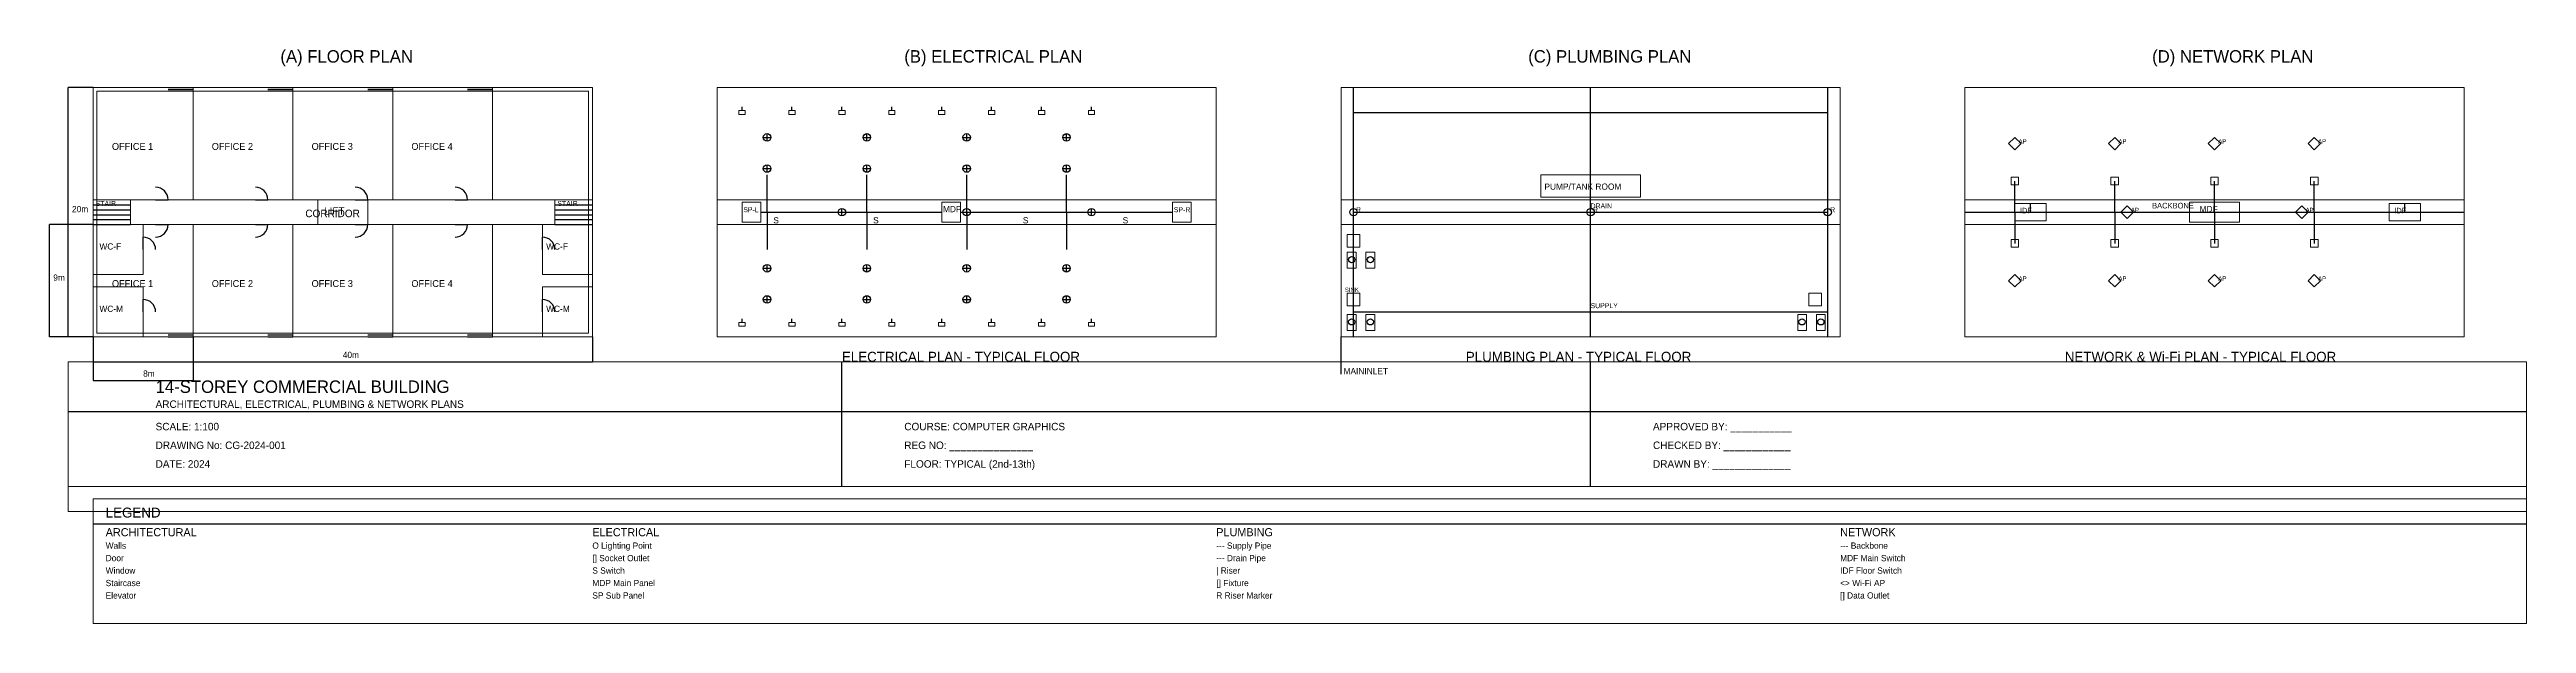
# Model space of a CAD drawing. Header units: metres. Extents: x -4 to 195, y -23 to 23.
import ezdxf

# ---------------------------------------------------------------- set-up
doc = ezdxf.new("R2010")
doc.units = ezdxf.units.M
for name, color, linetype in [('A-DIM', 7, 'Continuous'), ('A-DOORS', 2, 'Continuous'), ('A-ELEVATOR', 5, 'Continuous'), ('A-ROOMS', 6, 'Continuous'), ('A-STAIRS', 4, 'Continuous'), ('A-TEXT', 7, 'Continuous'), ('A-WALLS', 1, 'Continuous'), ('A-WINDOWS', 3, 'Continuous'), ('BORDER', 7, 'Continuous'), ('E-LIGHTING', 2, 'Continuous'), ('E-PANEL', 3, 'Continuous'), ('E-POWER', 1, 'Continuous'), ('E-SOCKET', 5, 'Continuous'), ('E-SWITCH', 4, 'Continuous'), ('E-TEXT', 7, 'Continuous'), ('LEGEND', 7, 'Continuous'), ('N-BACKBONE', 1, 'Continuous'), ('N-CABLE', 4, 'Continuous'), ('N-SWITCH', 2, 'Continuous'), ('N-TEXT', 7, 'Continuous'), ('N-WIFI', 3, 'Continuous'), ('P-DRAIN', 6, 'Continuous'), ('P-FIXTURE', 4, 'Continuous'), ('P-RISER', 1, 'Continuous'), ('P-TANK', 3, 'Continuous'), ('P-TEXT', 7, 'Continuous'), ('P-WATER', 5, 'Continuous'), ('TITLE', 7, 'Continuous')]:
    doc.layers.add(name, color=color, linetype=linetype)

msp = doc.modelspace()

# ---------------------------------------------------------------- linework, layer by layer
at = {"layer": 'A-DIM'}
for p, q in [((0, 20), (-2, 20)), ((-2, 0), (-2, 20)), ((0, 9), (-3.5, 9)), ((-3.5, 0), (-3.5, 9)), ((0, 0), (-3.5, 0)), ((0, 0), (-2, 0)), ((0, 0), (0, -2)), ((0, 0), (0, -3.5)), ((8, 0), (8, -3.5)), ((40, 0), (40, -2)), ((0, -2), (40, -2)), ((0, -3.5), (8, -3.5))]:
    msp.add_line(p, q, dxfattribs=at)
at = {"layer": 'A-DOORS'}
for p, q in [((5, 11), (6, 11)), ((13, 11), (14, 11)), ((21, 11), (22, 11)), ((29, 11), (30, 11)), ((4, 7), (4, 8)), ((5, 9), (6, 9)), ((13, 9), (14, 9)), ((21, 9), (22, 9)), ((29, 9), (30, 9)), ((36, 7), (36, 8)), ((4, 2), (4, 3)), ((36, 2), (36, 3))]:
    msp.add_line(p, q, dxfattribs=at)
for centre, start, end in [((5, 11), 0, 90), ((13, 11), 0, 90), ((21, 11), 0, 90), ((29, 11), 0, 90), ((4, 7), 0, 90), ((5, 9), 270, 360), ((13, 9), 270, 360), ((21, 9), 270, 360), ((29, 9), 270, 360), ((36, 7), 0, 90), ((4, 2), 0, 90), ((36, 2), 0, 90)]:
    msp.add_arc(centre, 1, start, end, dxfattribs=at)
at = {"layer": 'A-ELEVATOR', "lineweight": 0}
msp.add_lwpolyline([(18, 9), (22, 9), (22, 11), (18, 11), (18, 9)], dxfattribs=at)
at = {"layer": 'A-ROOMS', "lineweight": 0}
for points in [[(0, 5), (4, 5), (4, 9), (0, 9), (0, 5)], [(36, 5), (40, 5), (40, 9), (36, 9), (36, 5)], [(0, 0), (4, 0), (4, 4), (0, 4), (0, 0)], [(36, 0), (40, 0), (40, 4), (36, 4), (36, 0)]]:
    msp.add_lwpolyline(points, dxfattribs=at)
at = {"layer": 'A-STAIRS'}
for p, q in [((0, 10.6), (3, 10.6)), ((0, 10.2), (3, 10.2)), ((37, 10.6), (40, 10.6)), ((37, 10.2), (40, 10.2)), ((0, 9.8), (3, 9.8)), ((0, 9.4), (3, 9.4)), ((0, 9), (3, 9)), ((37, 9.8), (40, 9.8)), ((37, 9.4), (40, 9.4)), ((37, 9), (40, 9))]:
    msp.add_line(p, q, dxfattribs=at)
at = {"layer": 'A-STAIRS', "lineweight": 0}
for points in [[(0, 9), (3, 9), (3, 11), (0, 11), (0, 9)], [(37, 9), (40, 9), (40, 11), (37, 11), (37, 9)]]:
    msp.add_lwpolyline(points, dxfattribs=at)
at = {"layer": 'A-WALLS', "lineweight": 0}
for points in [[(0, 0), (40, 0), (40, 20), (0, 20), (0, 0)], [(0, 11), (8, 11), (8, 20), (0, 20), (0, 11)], [(8, 11), (16, 11), (16, 20), (8, 20), (8, 11)], [(16, 11), (24, 11), (24, 20), (16, 20), (16, 11)], [(24, 11), (32, 11), (32, 20), (24, 20), (24, 11)], [(0.3, 0.3), (39.7, 0.3), (39.7, 19.7), (0.3, 19.7), (0.3, 0.3)], [(0, 9), (40, 9), (40, 11), (0, 11), (0, 9)], [(0, 0), (8, 0), (8, 9), (0, 9), (0, 0)], [(8, 0), (16, 0), (16, 9), (8, 9), (8, 0)], [(16, 0), (24, 0), (24, 9), (16, 9), (16, 0)], [(24, 0), (32, 0), (32, 9), (24, 9), (24, 0)]]:
    msp.add_lwpolyline(points, dxfattribs=at)
at = {"layer": 'A-WINDOWS'}
for p, q in [((6, 20), (8, 20)), ((6, 19.85), (8, 19.85)), ((14, 20), (16, 20)), ((14, 19.85), (16, 19.85)), ((22, 20), (24, 20)), ((22, 19.85), (24, 19.85)), ((30, 20), (32, 20)), ((30, 19.85), (32, 19.85)), ((6, 0.15), (8, 0.15)), ((6, 0), (8, 0)), ((14, 0.15), (16, 0.15)), ((14, 0), (16, 0)), ((22, 0.15), (24, 0.15)), ((22, 0), (24, 0)), ((30, 0.15), (32, 0.15)), ((30, 0), (32, 0))]:
    msp.add_line(p, q, dxfattribs=at)
at = {"layer": 'BORDER', "lineweight": 0}
msp.add_lwpolyline([(-2, -14), (195, -14), (195, -2), (-2, -2), (-2, -14)], dxfattribs=at)
at = {"layer": 'E-LIGHTING'}
for p, q in [((53.7, 16), (54.3, 16)), ((54, 15.7), (54, 16.3)), ((61.7, 16), (62.3, 16)), ((62, 15.7), (62, 16.3)), ((69.7, 16), (70.3, 16)), ((70, 15.7), (70, 16.3)), ((77.7, 16), (78.3, 16)), ((78, 15.7), (78, 16.3)), ((53.7, 13.5), (54.3, 13.5)), ((54, 13.2), (54, 13.8)), ((61.7, 13.5), (62.3, 13.5)), ((62, 13.2), (62, 13.8)), ((69.7, 13.5), (70.3, 13.5)), ((70, 13.2), (70, 13.8)), ((77.7, 13.5), (78.3, 13.5)), ((78, 13.2), (78, 13.8)), ((59.7, 10), (60.3, 10)), ((60, 9.7), (60, 10.3)), ((69.7, 10), (70.3, 10)), ((70, 9.7), (70, 10.3)), ((79.7, 10), (80.3, 10)), ((80, 9.7), (80, 10.3)), ((53.7, 5.5), (54.3, 5.5)), ((54, 5.2), (54, 5.8)), ((61.7, 5.5), (62.3, 5.5)), ((62, 5.2), (62, 5.8)), ((69.7, 5.5), (70.3, 5.5)), ((70, 5.2), (70, 5.8)), ((77.7, 5.5), (78.3, 5.5)), ((78, 5.2), (78, 5.8)), ((53.7, 3), (54.3, 3)), ((54, 2.7), (54, 3.3)), ((61.7, 3), (62.3, 3)), ((62, 2.7), (62, 3.3)), ((69.7, 3), (70.3, 3)), ((70, 2.7), (70, 3.3)), ((77.7, 3), (78.3, 3)), ((78, 2.7), (78, 3.3))]:
    msp.add_line(p, q, dxfattribs=at)
for centre in [(54, 16), (62, 16), (70, 16), (78, 16), (54, 13.5), (62, 13.5), (70, 13.5), (78, 13.5), (60, 10), (70, 10), (80, 10), (54, 5.5), (62, 5.5), (70, 5.5), (78, 5.5), (54, 3), (62, 3), (70, 3), (78, 3)]:
    msp.add_circle(centre, 0.3, dxfattribs=at)
at = {"layer": 'E-PANEL', "lineweight": 0}
for points in [[(52, 9.2), (53.5, 9.2), (53.5, 10.8), (52, 10.8), (52, 9.2)], [(68, 9.2), (69.5, 9.2), (69.5, 10.8), (68, 10.8), (68, 9.2)], [(86.5, 9.2), (88, 9.2), (88, 10.8), (86.5, 10.8), (86.5, 9.2)]]:
    msp.add_lwpolyline(points, dxfattribs=at)
at = {"layer": 'E-POWER'}
for p, q in [((54, 10), (54, 13)), ((62, 10), (62, 13)), ((70, 10), (70, 13)), ((78, 10), (78, 13)), ((53.5, 10), (68, 10)), ((54, 10), (54, 7)), ((62, 10), (62, 7)), ((69.5, 10), (86.5, 10)), ((70, 10), (70, 7)), ((78, 10), (78, 7))]:
    msp.add_line(p, q, dxfattribs=at)
at = {"layer": 'E-POWER', "lineweight": 0}
for points in [[(50, 0), (90, 0), (90, 20), (50, 20), (50, 0)], [(50, 9), (90, 9), (90, 11), (50, 11), (50, 9)]]:
    msp.add_lwpolyline(points, dxfattribs=at)
at = {"layer": 'E-SOCKET'}
for p, q in [((52, 18.15), (52, 18.45)), ((56, 18.15), (56, 18.45)), ((60, 18.15), (60, 18.45)), ((64, 18.15), (64, 18.45)), ((68, 18.15), (68, 18.45)), ((72, 18.15), (72, 18.45)), ((76, 18.15), (76, 18.45)), ((80, 18.15), (80, 18.45)), ((52, 1.15), (52, 1.45)), ((56, 1.15), (56, 1.45)), ((60, 1.15), (60, 1.45)), ((64, 1.15), (64, 1.45)), ((68, 1.15), (68, 1.45)), ((72, 1.15), (72, 1.45)), ((76, 1.15), (76, 1.45)), ((80, 1.15), (80, 1.45))]:
    msp.add_line(p, q, dxfattribs=at)
at = {"layer": 'E-SOCKET', "lineweight": 0}
for points in [[(51.75, 17.85), (52.25, 17.85), (52.25, 18.15), (51.75, 18.15), (51.75, 17.85)], [(55.75, 17.85), (56.25, 17.85), (56.25, 18.15), (55.75, 18.15), (55.75, 17.85)], [(59.75, 17.85), (60.25, 17.85), (60.25, 18.15), (59.75, 18.15), (59.75, 17.85)], [(63.75, 17.85), (64.25, 17.85), (64.25, 18.15), (63.75, 18.15), (63.75, 17.85)], [(67.75, 17.85), (68.25, 17.85), (68.25, 18.15), (67.75, 18.15), (67.75, 17.85)], [(71.75, 17.85), (72.25, 17.85), (72.25, 18.15), (71.75, 18.15), (71.75, 17.85)], [(75.75, 17.85), (76.25, 17.85), (76.25, 18.15), (75.75, 18.15), (75.75, 17.85)], [(79.75, 17.85), (80.25, 17.85), (80.25, 18.15), (79.75, 18.15), (79.75, 17.85)], [(51.75, 0.85), (52.25, 0.85), (52.25, 1.15), (51.75, 1.15), (51.75, 0.85)], [(55.75, 0.85), (56.25, 0.85), (56.25, 1.15), (55.75, 1.15), (55.75, 0.85)], [(59.75, 0.85), (60.25, 0.85), (60.25, 1.15), (59.75, 1.15), (59.75, 0.85)], [(63.75, 0.85), (64.25, 0.85), (64.25, 1.15), (63.75, 1.15), (63.75, 0.85)], [(67.75, 0.85), (68.25, 0.85), (68.25, 1.15), (67.75, 1.15), (67.75, 0.85)], [(71.75, 0.85), (72.25, 0.85), (72.25, 1.15), (71.75, 1.15), (71.75, 0.85)], [(75.75, 0.85), (76.25, 0.85), (76.25, 1.15), (75.75, 1.15), (75.75, 0.85)], [(79.75, 0.85), (80.25, 0.85), (80.25, 1.15), (79.75, 1.15), (79.75, 0.85)]]:
    msp.add_lwpolyline(points, dxfattribs=at)
at = {"layer": 'LEGEND'}
msp.add_line((0, -15), (195, -15), dxfattribs=at)
at = {"layer": 'LEGEND', "lineweight": 0}
msp.add_lwpolyline([(0, -23), (195, -23), (195, -13), (0, -13), (0, -23)], dxfattribs=at)
at = {"layer": 'N-BACKBONE'}
msp.add_line((150, 10), (190, 10), dxfattribs=at)
at = {"layer": 'N-CABLE'}
for p, q in [((154, 10), (154, 12.5)), ((162, 10), (162, 12.5)), ((170, 10), (170, 12.5)), ((178, 10), (178, 12.5)), ((154, 10), (154, 7.5)), ((155.25, 10), (155.25, 10.7)), ((162, 10), (162, 7.5)), ((170, 10), (170, 7.5)), ((178, 10), (178, 7.5)), ((185.25, 10), (185.25, 10.7))]:
    msp.add_line(p, q, dxfattribs=at)
at = {"layer": 'N-CABLE', "lineweight": 0}
for points in [[(150, 0), (190, 0), (190, 20), (150, 20), (150, 0)], [(153.7, 12.2), (154.3, 12.2), (154.3, 12.8), (153.7, 12.8), (153.7, 12.2)], [(161.7, 12.2), (162.3, 12.2), (162.3, 12.8), (161.7, 12.8), (161.7, 12.2)], [(169.7, 12.2), (170.3, 12.2), (170.3, 12.8), (169.7, 12.8), (169.7, 12.2)], [(177.7, 12.2), (178.3, 12.2), (178.3, 12.8), (177.7, 12.8), (177.7, 12.2)], [(150, 9), (190, 9), (190, 11), (150, 11), (150, 9)], [(153.7, 7.2), (154.3, 7.2), (154.3, 7.8), (153.7, 7.8), (153.7, 7.2)], [(161.7, 7.2), (162.3, 7.2), (162.3, 7.8), (161.7, 7.8), (161.7, 7.2)], [(169.7, 7.2), (170.3, 7.2), (170.3, 7.8), (169.7, 7.8), (169.7, 7.2)], [(177.7, 7.2), (178.3, 7.2), (178.3, 7.8), (177.7, 7.8), (177.7, 7.2)]]:
    msp.add_lwpolyline(points, dxfattribs=at)
at = {"layer": 'N-SWITCH', "lineweight": 0}
for points in [[(154, 9.3), (156.5, 9.3), (156.5, 10.7), (154, 10.7), (154, 9.3)], [(168, 9.2), (172, 9.2), (172, 10.8), (168, 10.8), (168, 9.2)], [(184, 9.3), (186.5, 9.3), (186.5, 10.7), (184, 10.7), (184, 9.3)]]:
    msp.add_lwpolyline(points, dxfattribs=at)
at = {"layer": 'N-WIFI'}
for points in [[(154, 16), (154.5, 15.5), (154, 15), (153.5, 15.5), (154, 16)], [(162, 16), (162.5, 15.5), (162, 15), (161.5, 15.5), (162, 16)], [(170, 16), (170.5, 15.5), (170, 15), (169.5, 15.5), (170, 16)], [(178, 16), (178.5, 15.5), (178, 15), (177.5, 15.5), (178, 16)], [(163, 10.5), (163.5, 10), (163, 9.5), (162.5, 10), (163, 10.5)], [(177, 10.5), (177.5, 10), (177, 9.5), (176.5, 10), (177, 10.5)], [(154, 5), (154.5, 4.5), (154, 4), (153.5, 4.5), (154, 5)], [(162, 5), (162.5, 4.5), (162, 4), (161.5, 4.5), (162, 5)], [(170, 5), (170.5, 4.5), (170, 4), (169.5, 4.5), (170, 5)], [(178, 5), (178.5, 4.5), (178, 4), (177.5, 4.5), (178, 5)]]:
    msp.add_lwpolyline(points, dxfattribs=at)
at = {"layer": 'P-DRAIN'}
msp.add_line((101, 10), (139, 10), dxfattribs=at)
at = {"layer": 'P-FIXTURE', "lineweight": 0}
for points in [[(100.5, 7.2), (101.5, 7.2), (101.5, 8.2), (100.5, 8.2), (100.5, 7.2)], [(100.5, 5.5), (101.2, 5.5), (101.2, 6.8), (100.5, 6.8), (100.5, 5.5)], [(102, 5.5), (102.7, 5.5), (102.7, 6.8), (102, 6.8), (102, 5.5)], [(100.5, 2.5), (101.5, 2.5), (101.5, 3.5), (100.5, 3.5), (100.5, 2.5)], [(137.5, 2.5), (138.5, 2.5), (138.5, 3.5), (137.5, 3.5), (137.5, 2.5)], [(100.5, 0.5), (101.2, 0.5), (101.2, 1.8), (100.5, 1.8), (100.5, 0.5)], [(102, 0.5), (102.7, 0.5), (102.7, 1.8), (102, 1.8), (102, 0.5)], [(137.3, 0.5), (136.6, 0.5), (136.6, 1.8), (137.3, 1.8), (137.3, 0.5)], [(138.8, 0.5), (138.1, 0.5), (138.1, 1.8), (138.8, 1.8), (138.8, 0.5)]]:
    msp.add_lwpolyline(points, dxfattribs=at)
at = {"layer": 'P-FIXTURE'}
for centre in [(100.85, 6.2), (102.35, 6.2), (100.85, 1.2), (102.35, 1.2), (136.95, 1.2), (138.45, 1.2)]:
    msp.add_circle(centre, 0.25, dxfattribs=at)
at = {"layer": 'P-RISER'}
for p, q in [((101, 0), (101, 20)), ((120, 0), (120, 20)), ((139, 0), (139, 20)), ((100, -3), (100, 0))]:
    msp.add_line(p, q, dxfattribs=at)
for centre in [(101, 10), (120, 10), (139, 10)]:
    msp.add_circle(centre, 0.3, dxfattribs=at)
at = {"layer": 'P-TANK', "lineweight": 0}
msp.add_lwpolyline([(116, 11.2), (124, 11.2), (124, 13), (116, 13), (116, 11.2)], dxfattribs=at)
at = {"layer": 'P-WATER'}
for p, q in [((101, 18), (139, 18)), ((101, 2), (139, 2))]:
    msp.add_line(p, q, dxfattribs=at)
at = {"layer": 'P-WATER', "lineweight": 0}
for points in [[(100, 0), (140, 0), (140, 20), (100, 20), (100, 0)], [(100, 9), (140, 9), (140, 11), (100, 11), (100, 9)]]:
    msp.add_lwpolyline(points, dxfattribs=at)
at = {"layer": 'TITLE'}
for p, q in [((60, -12), (60, -2)), ((120, -12), (120, -2)), ((-2, -6), (195, -6))]:
    msp.add_line(p, q, dxfattribs=at)
at = {"layer": 'TITLE', "lineweight": 0}
msp.add_lwpolyline([(-2, -12), (195, -12), (195, -2), (-2, -2), (-2, -12)], dxfattribs=at)

# ---------------------------------------------------------------- texts
at = {"layer": 'A-DIM'}
for s, p in [('20m', (-1.7, 10)), ('9m', (-3.2, 4.5)), ('40m', (20, -1.7)), ('8m', (4, -3.2))]:
    msp.add_text(s, height=0.5, dxfattribs=at).set_placement(p)
at = {"layer": 'A-ELEVATOR'}
msp.add_text('LIFT', height=0.6, dxfattribs=at).set_placement((18.5, 9.8))
at = {"layer": 'A-STAIRS'}
for p in [(0.2, 10.5), (37.2, 10.5)]:
    msp.add_text('STAIR', height=0.4, dxfattribs=at).set_placement(p)
at = {"layer": 'A-TEXT'}
for s, height, p in [('(A) FLOOR PLAN', 1, (15, 22)), ('OFFICE 1', 0.55, (1.5, 15)), ('OFFICE 2', 0.55, (9.5, 15)), ('OFFICE 3', 0.55, (17.5, 15)), ('OFFICE 4', 0.55, (25.5, 15)), ('CORRIDOR', 0.6, (17, 9.6)), ('WC-F', 0.5, (0.5, 7)), ('WC-F', 0.5, (36.3, 7)), ('OFFICE 1', 0.55, (1.5, 4)), ('OFFICE 2', 0.55, (9.5, 4)), ('OFFICE 3', 0.55, (17.5, 4)), ('OFFICE 4', 0.55, (25.5, 4)), ('WC-M', 0.5, (0.5, 2)), ('WC-M', 0.5, (36.3, 2))]:
    msp.add_text(s, height=height, dxfattribs=at).set_placement(p)
at = {"layer": 'E-SWITCH'}
for p in [(54.5, 9.1), (62.5, 9.1), (74.5, 9.1), (82.5, 9.1)]:
    msp.add_text('S', height=0.5, dxfattribs=at).set_placement(p)
at = {"layer": 'E-TEXT'}
for s, height, p in [('(B) ELECTRICAL PLAN', 1, (65, 22)), ('SP-L', 0.4, (52.1, 10)), ('MDP', 0.5, (68.1, 10)), ('SP-R', 0.4, (86.6, 10)), ('ELECTRICAL PLAN - TYPICAL FLOOR', 0.8, (60, -2))]:
    msp.add_text(s, height=height, dxfattribs=at).set_placement(p)
at = {"layer": 'LEGEND'}
for s, height, p in [('LEGEND', 0.8, (1, -14.5)), ('ARCHITECTURAL', 0.65, (1, -16)), ('ELECTRICAL', 0.65, (40, -16)), ('PLUMBING', 0.65, (90, -16)), ('NETWORK', 0.65, (140, -16)), ('Walls', 0.5, (1, -17)), ('Door', 0.5, (1, -18)), ('O Lighting Point', 0.5, (40, -17)), ('[] Socket Outlet', 0.5, (40, -18)), ('--- Supply Pipe', 0.5, (90, -17)), ('--- Drain Pipe', 0.5, (90, -18)), ('--- Backbone', 0.5, (140, -17)), ('MDF Main Switch', 0.5, (140, -18)), ('Window', 0.5, (1, -19)), ('Staircase', 0.5, (1, -20)), ('S Switch', 0.5, (40, -19)), ('MDP Main Panel', 0.5, (40, -20)), ('[] Fixture', 0.5, (90, -20)), ('| Riser', 0.5, (90, -19)), ('<> Wi-Fi AP', 0.5, (140, -20)), ('IDF Floor Switch', 0.5, (140, -19)), ('Elevator', 0.5, (1, -21)), ('SP Sub Panel', 0.5, (40, -21)), ('R Riser Marker', 0.5, (90, -21)), ('[] Data Outlet', 0.5, (140, -21))]:
    msp.add_text(s, height=height, dxfattribs=at).set_placement(p)
at = {"layer": 'N-TEXT'}
for s, height, p in [('(D) NETWORK PLAN', 1, (165, 22)), ('AP', 0.35, (154.3, 15.5)), ('AP', 0.35, (162.3, 15.5)), ('AP', 0.35, (170.3, 15.5)), ('AP', 0.35, (178.3, 15.5)), ('IDF', 0.45, (154.4, 9.9)), ('AP', 0.35, (163.3, 10)), ('BACKBONE', 0.45, (165, 10.3)), ('MDF', 0.5, (168.8, 10)), ('AP', 0.35, (177.3, 10)), ('IDF', 0.45, (184.4, 9.9)), ('AP', 0.35, (154.3, 4.5)), ('AP', 0.35, (162.3, 4.5)), ('AP', 0.35, (170.3, 4.5)), ('AP', 0.35, (178.3, 4.5)), ('NETWORK & Wi-Fi PLAN - TYPICAL FLOOR', 0.8, (158, -2))]:
    msp.add_text(s, height=height, dxfattribs=at).set_placement(p)
at = {"layer": 'P-TEXT'}
for s, height, p in [('(C) PLUMBING PLAN', 1, (115, 22)), ('PUMP/TANK ROOM', 0.5, (116.3, 11.8)), ('R', 0.4, (101.2, 10)), ('DRAIN', 0.4, (120, 10.3)), ('R', 0.4, (120.2, 10)), ('R', 0.4, (139.2, 10)), ('SINK', 0.35, (100.3, 3.6)), ('SUPPLY', 0.4, (120, 2.3)), ('PLUMBING PLAN - TYPICAL FLOOR', 0.8, (110, -2)), ('MAININLET', 0.5, (100.2, -3))]:
    msp.add_text(s, height=height, dxfattribs=at).set_placement(p)
at = {"layer": 'TITLE'}
for s, height, p in [('14-STOREY COMMERCIAL BUILDING', 1, (5, -4.5)), ('ARCHITECTURAL, ELECTRICAL, PLUMBING & NETWORK PLANS', 0.6, (5, -5.7)), ('SCALE: 1:100', 0.6, (5, -7.5)), ('COURSE: COMPUTER GRAPHICS', 0.6, (65, -7.5)), ('APPROVED BY: ___________', 0.6, (125, -7.5)), ('DRAWING No: CG-2024-001', 0.6, (5, -9)), ('DATE: 2024', 0.6, (5, -10.5)), ('REG NO: _______________', 0.6, (65, -9)), ('FLOOR: TYPICAL (2nd-13th)', 0.6, (65, -10.5)), ('CHECKED BY: ____________', 0.6, (125, -9)), ('DRAWN BY: ______________', 0.6, (125, -10.5))]:
    msp.add_text(s, height=height, dxfattribs=at).set_placement(p)

doc.saveas('drawing.dxf')
